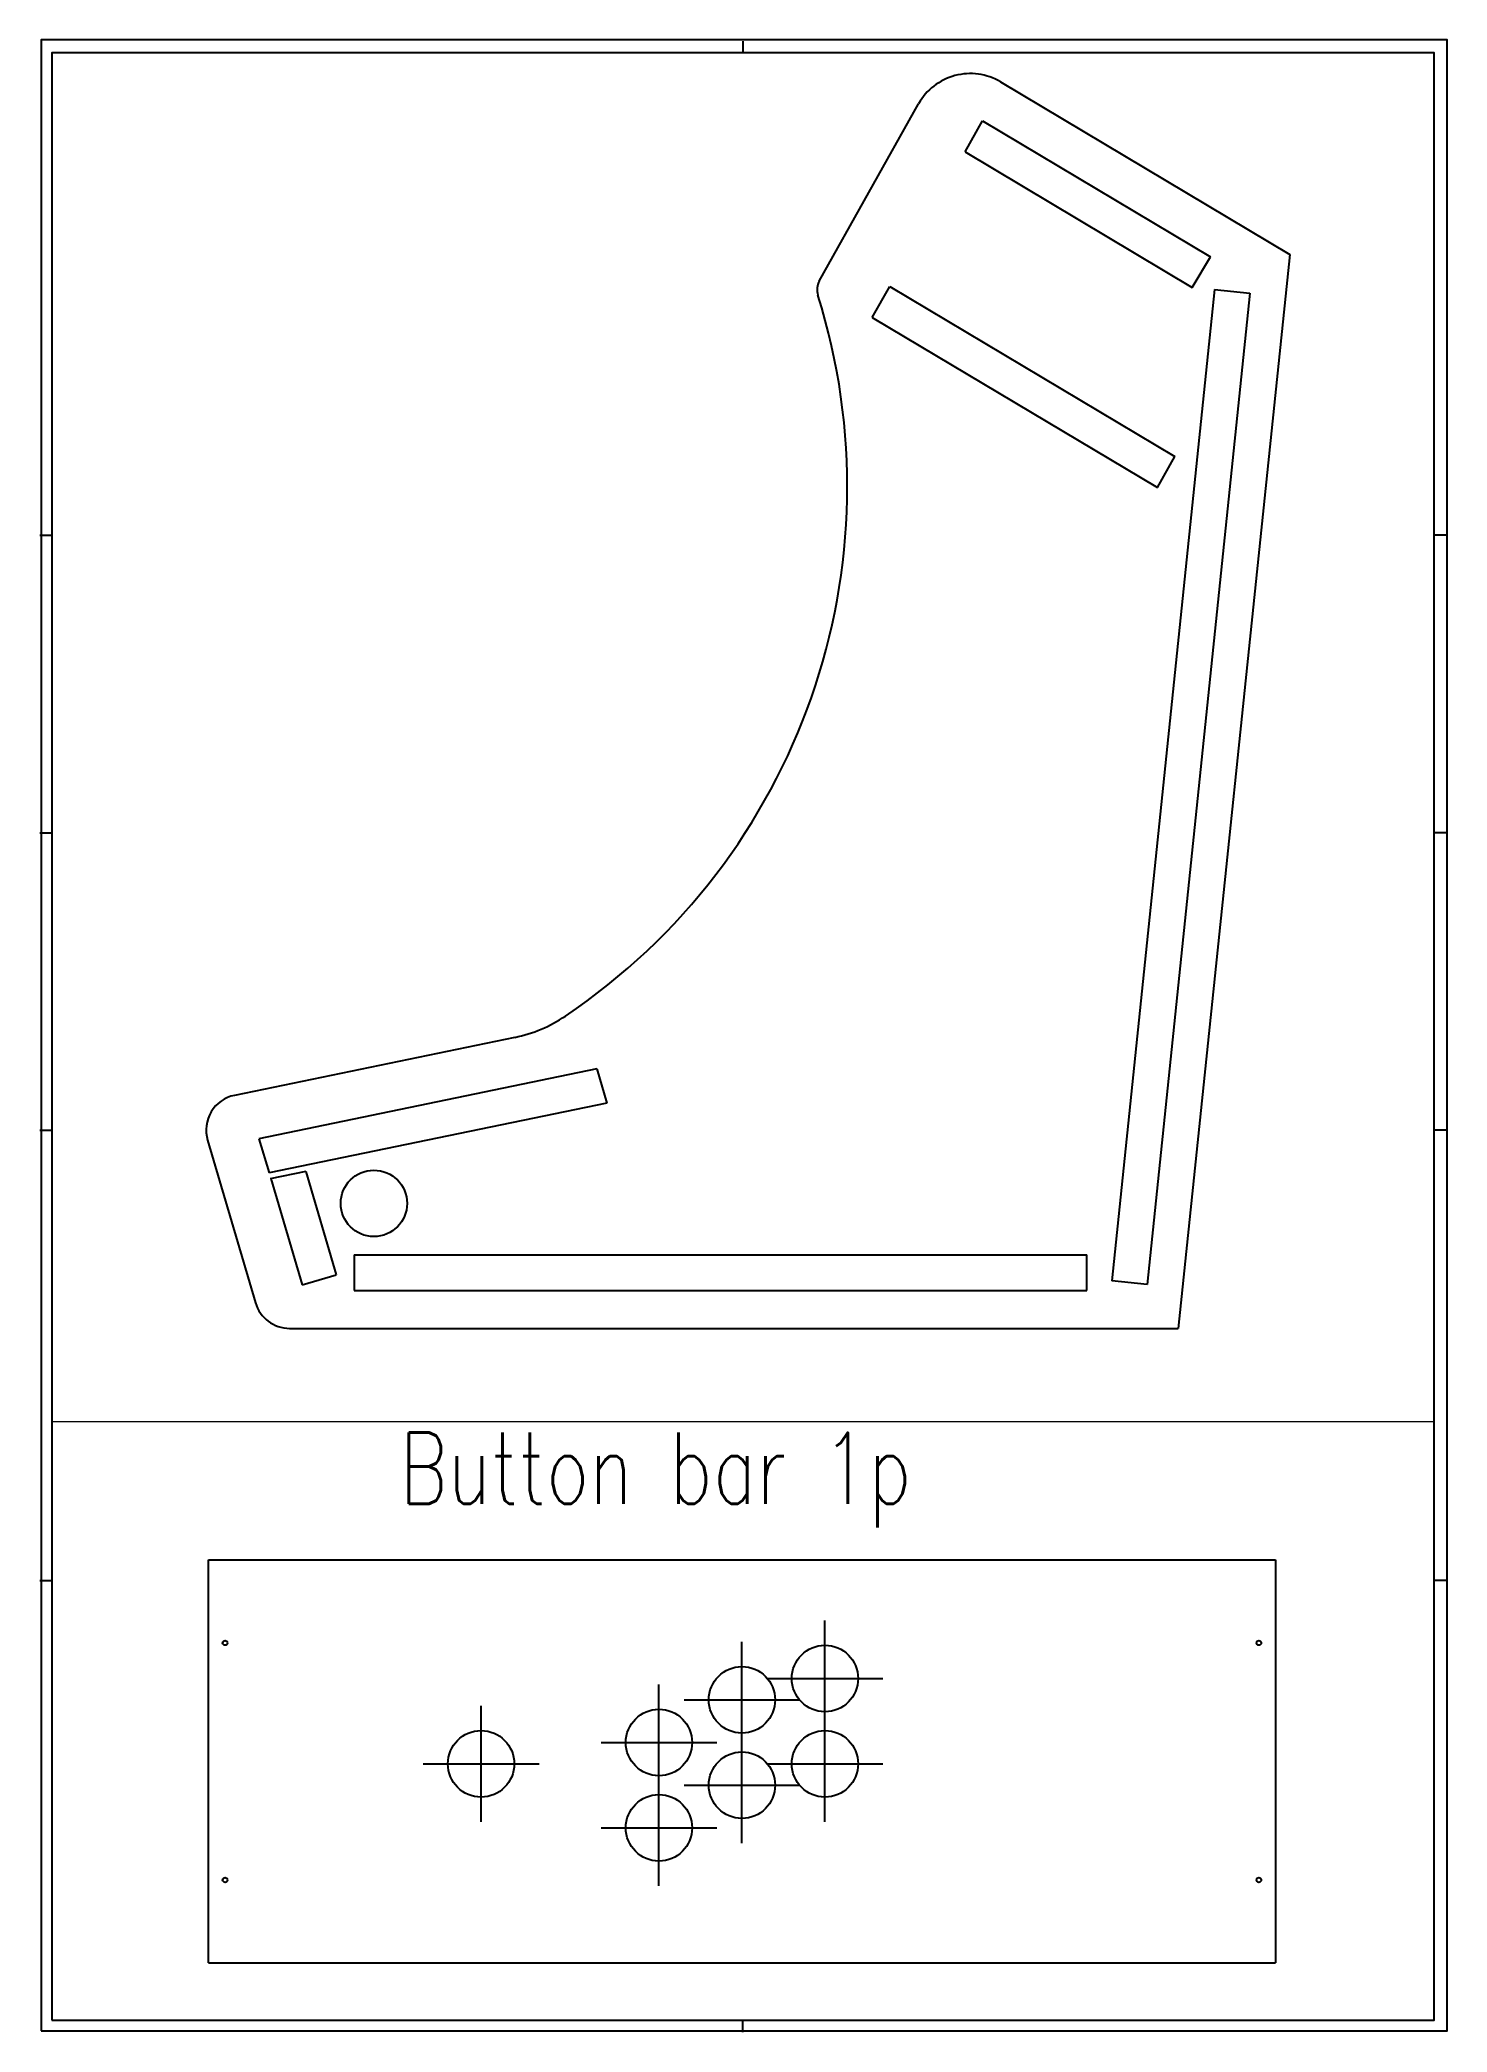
# Paper-space layout 'Layout3' of a CAD drawing. Header units: millimetres. Extents: x 0 to 593, y 0 to 840.
# The model-space entities are those that its viewports show. They can reach past a viewport. Long polylines and large blocks are cut down to what shows.
import ezdxf

# ---------------------------------------------------------------- set-up
doc = ezdxf.new("R2010")
doc.units = ezdxf.units.MM
doc.header["$LTSCALE"] = 100
doc.layers.get('0').update_dxf_attribs({"lineweight": 25})
for name, color, linetype in [('batons', 7, 'Continuous'), ('BL$2A---_SNIJLIJN', 1, 'Continuous'), ('BL$2B---_PS-KADER', 5, 'Continuous'), ('BL$8V---_VOUWLIJN', 4, 'Continuous')]:
    doc.layers.add(name, color=color, linetype=linetype)
doc.layers.add('BL$3A---_VPORTS', color=2, linetype='Continuous', plot=False)
doc.styles.add('Arch-Dim', font='romans.shx', dxfattribs={"width": 0.75})

# ---------------------------------------------------------------- blocks, each defined once
blk = doc.blocks.new('baton placement')
at = {"color": 8}
for p, q in [((1228.49, 496.35), (1235.83, 509.44)), ((1235.83, 509.44), (1332.01, 451.99)), ((1228.49, 496.35), (1324.32, 439.12)), ((1324.32, 439.12), (1332.01, 451.99)), ((1189.39, 426.52), (1196.72, 439.61)), ((1196.72, 439.61), (1316.96, 367.8)), ((1333.75, 438.31), (1290.35, 20.03)), ((1333.75, 438.31), (1348.67, 436.77)), ((1348.67, 436.77), (1305.27, 18.49)), ((1189.39, 426.52), (1309.63, 354.71)), ((1309.63, 354.71), (1316.96, 367.8)), ((1073.22, 109.5), (930.74, 80.02)), ((1073.22, 109.5), (1077.48, 95.06)), ((1077.48, 95.06), (935, 65.58)), ((930.74, 80.02), (935, 65.58)), ((950.45, 66.23), (935.5, 63.13)), ((935.71, 63.18), (948.9, 18.4)), ((950.45, 66.23), (963.29, 22.64)), ((970.83, 31), (1279.93, 31)), ((970.83, 31), (970.83, 16)), ((1279.93, 16), (1279.93, 31)), ((948.9, 18.4), (963.29, 22.64)), ((1305.27, 18.49), (1290.35, 20.03)), ((970.83, 16), (1279.93, 16))]:
    blk.add_line(p, q, dxfattribs=at)

msp = doc.modelspace()

# ---------------------------------------------------------------- linework, layer by layer
for p, q in [((10615.09, 1958.98), (11065.09, 1958.98)), ((10615.09, 1788.98), (10615.09, 1958.98)), ((11065.09, 1958.98), (11065.09, 1788.98)), ((10875.09, 1908.98), (10875.09, 1933.39)), ((10840.09, 1899.98), (10840.09, 1924.39)), ((10850.68, 1908.98), (10875.09, 1908.98)), ((10875.09, 1884.56), (10875.09, 1908.98)), ((10875.09, 1908.98), (10899.51, 1908.98)), ((10805.09, 1881.98), (10805.09, 1906.39)), ((10815.68, 1899.98), (10840.09, 1899.98)), ((10840.09, 1875.56), (10840.09, 1899.98)), ((10840.09, 1899.98), (10864.51, 1899.98)), ((10730.09, 1872.98), (10730.09, 1897.39)), ((10875.09, 1872.98), (10875.09, 1897.39)), ((10840.09, 1863.98), (10840.09, 1888.39)), ((10780.68, 1881.98), (10805.09, 1881.98)), ((10805.09, 1857.56), (10805.09, 1881.98)), ((10805.09, 1881.98), (10829.51, 1881.98)), ((10705.68, 1872.98), (10730.09, 1872.98)), ((10730.09, 1848.56), (10730.09, 1872.98)), ((10730.09, 1872.98), (10754.51, 1872.98)), ((10805.09, 1845.98), (10805.09, 1870.39)), ((10850.68, 1872.98), (10875.09, 1872.98)), ((10875.09, 1848.56), (10875.09, 1872.98)), ((10875.09, 1872.98), (10899.51, 1872.98)), ((10815.68, 1863.98), (10840.09, 1863.98)), ((10840.09, 1839.56), (10840.09, 1863.98)), ((10840.09, 1863.98), (10864.51, 1863.98)), ((10780.68, 1845.98), (10805.09, 1845.98)), ((10805.09, 1821.56), (10805.09, 1845.98)), ((10805.09, 1845.98), (10829.51, 1845.98)), ((10615.09, 1788.98), (11065.09, 1788.98)), ((10818.63, -282.4), (10940.56, -355.22)), ((10742.15, -366.37), (10784, -291.64)), ((10940.56, -355.22), (10893.56, -808.22)), ((10613.73, -685.45), (10495.51, -709.91)), ((10484.16, -728.84), (10504.39, -797.46)), ((10518.78, -808.22), (10893.56, -808.22))]:
    msp.add_line(p, q)
for centre, radius in [((10622.09, 1923.98), 1), ((11058.09, 1923.98), 1), ((10875.09, 1908.98), 14), ((10840.09, 1899.98), 14), ((10805.09, 1881.98), 14), ((10730.09, 1872.98), 14), ((10875.09, 1872.98), 14), ((10840.09, 1863.98), 14), ((10805.09, 1845.98), 14), ((10622.09, 1823.98), 1), ((11058.09, 1823.98), 1), ((10554.31, -755.48), 14)]:
    msp.add_circle(centre, radius)
at = {"color": 2}
msp.add_circle((10554.31, -755.48), 14, dxfattribs=at)
for centre, radius, start, end in [((10805.81, -303.86), 25, 59.15341, 150.75117), ((10748.7, -370.03), 7.5, 150.75117, 197.44756), ((10484.53, -453.06), 269.41, 303.98323, 17.44756), ((10601.58, -626.7), 60, 281.68937, 303.98323), ((10498.55, -724.6), 15, 101.68937, 196.42219), ((10518.78, -793.22), 15, 196.42219, 270)]:
    msp.add_arc(centre, radius, start, end)

# ---------------------------------------------------------------- block references
at = {"layer": 'batons', "color": 8}
msp.add_blockref('baton placement', (9575.12, -808.22), dxfattribs=at)

# ---------------------------------------------------------------- texts
at = {"insert": (10695.7, 2012.71), "char_height": 30, "width": 870.4184, "attachment_point": 1, "style": 'Arch-Dim'}
msp.add_mtext('Button bar 1p', dxfattribs=at)

psp = doc.layouts.new('Layout3')

# ---------------------------------------------------------------- linework, layer by layer
at = {"layer": 'BL$2A---_SNIJLIJN'}
psp.add_lwpolyline([(0.49, 0.5), (593.49, 0.5), (593.49, 840.5), (0.49, 840.5)], close=True, dxfattribs=at)
at = {"layer": 'BL$2B---_PS-KADER'}
psp.add_lwpolyline([(5, 5), (588, 5), (588, 835), (5, 835)], close=True, dxfattribs=at)
at = {"layer": 'BL$8V---_VOUWLIJN'}
for p, q in [((296.49, 840), (296.49, 835)), ((0, 631.5), (5, 631.5)), ((593, 631.5), (588, 631.5)), ((0, 506), (5, 506)), ((593, 506), (588, 506)), ((0, 380.5), (5, 380.5)), ((593, 380.5), (588, 380.5)), ((0, 190.5), (5, 190.5)), ((593, 190.5), (588, 190.5)), ((296.49, 0), (296.49, 5))]:
    psp.add_line(p, q, dxfattribs=at)

# ---------------------------------------------------------------- viewports
at = {"layer": '0'}
psp.add_viewport(center=(296.5, 131.25), size=(583, 252.4933), view_center_point=(10840.5, 1891.03), view_height=252.4933, status=3, dxfattribs=at)
at = {"layer": 'BL$3A---_VPORTS'}
psp.add_viewport(center=(296.5, 420), size=(583, 830), view_center_point=(10709.95, -685.12), view_height=830, dxfattribs=at)

doc.saveas('drawing.dxf')
